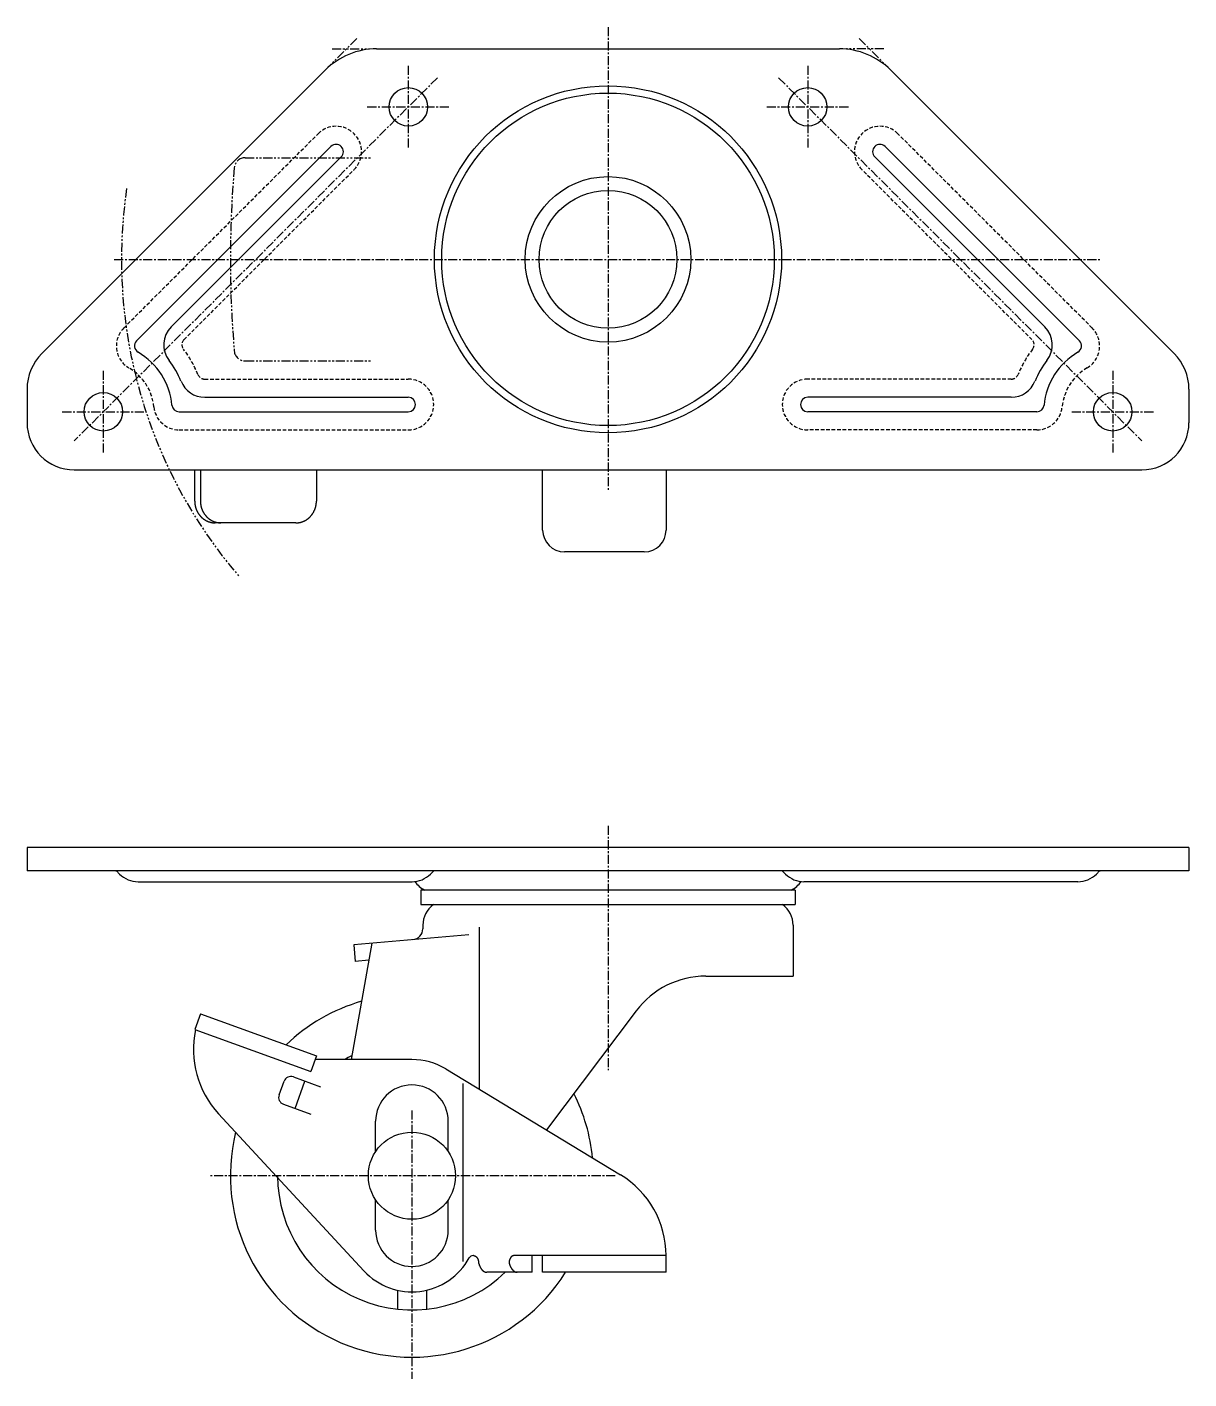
# Model space of a CAD drawing. Extents: x -187 to 80, y -197 to 32.
# Drawn here: x -80 to 80, y -154.2 to 32 of the extents above; entities that cross this region are included whole.
import ezdxf

# ---------------------------------------------------------------- set-up
doc = ezdxf.new("R2010")
doc.units = 0
for name, pattern in [('CENTER', [2, 1.25, -0.25, 0.25, -0.25]), ('DASHED', [0.75, 0.5, -0.25]), ('PHANTOM', [2.5, 1.25, -0.25, 0.25, -0.25, 0.25, -0.25])]:
    doc.linetypes.add(name, pattern=pattern)
doc.layers.get('0').update_dxf_attribs({"linetype": 'CONTINUOUS'})
doc.layers.add('CENTER', color=1, linetype='CENTER')

msp = doc.modelspace()

# ---------------------------------------------------------------- linework, layer by layer
at = {"color": 3, "linetype": 'PHANTOM'}
for p, q in [((-34.59, 30.41), (-38.22, 26.78)), ((34.59, 30.41), (38.22, 26.78)), ((-38, 29), (-32.86, 29)), ((38, 29), (32.86, 29)), ((-49.97, 14), (-32.52, 14)), ((-49.97, -14), (-32.52, -14))]:
    msp.add_line(p, q, dxfattribs=at)
at = {"color": 7, "linetype": 'CONTINUOUS'}
for p, q in [((-31.86, 29), (31.86, 29)), ((-38.93, 26.07), (-77.95, -12.95)), ((38.93, 26.07), (77.95, -12.95)), ((-64.91, -11.23), (-38.15, 15.53)), ((64.91, -11.23), (38.15, 15.53)), ((-60.15, -9.29), (-36.74, 14.12)), ((60.15, -9.29), (36.74, 14.12)), ((-80, -17.9), (-80, -22.5)), ((80, -17.9), (80, -22.5)), ((-55.54, -19), (-27.5, -19)), ((55.54, -19), (27.5, -19)), ((-59.05, -21), (-27.5, -21)), ((59.05, -21), (27.5, -21)), ((-73.5, -29), (73.5, -29)), ((-56.91, -33.3), (-56.91, -29)), ((-56.13, -29), (-56.13, -33.3)), ((-40.15, -29), (-40.15, -33.3)), ((-9, -37.3), (-9, -29)), ((8, -29), (8, -37.3)), ((-42.97, -36.3), (-54.09, -36.3)), ((5, -40.3), (-6, -40.3)), ((80, -81.03), (-80, -81.03)), ((-80, -81.03), (-80, -84.23)), ((80, -81.03), (80, -84.23)), ((80, -84.23), (-80, -84.23)), ((-67.7, -84.23), (-67.26, -84.68)), ((-24, -84.23), (-24.45, -84.68)), ((24, -84.23), (24.45, -84.68)), ((67.7, -84.23), (67.26, -84.68)), ((-64.71, -85.73), (-26.99, -85.73)), ((25.79, -86.89), (-25.79, -86.89)), ((-25.79, -86.89), (-25.79, -88.89)), ((25.79, -86.89), (25.79, -88.89)), ((64.71, -85.73), (26.99, -85.73)), ((-25.79, -88.89), (25.79, -88.89)), ((-19.18, -93.04), (-35, -94.42)), ((-25.5, -91.74), (-25.5, -92.22)), ((-17.76, -91.99), (-17.76, -114.31)), ((25.5, -91.74), (25.5, -98.74)), ((-32.52, -94.21), (-35.35, -110.23)), ((-35, -94.42), (-34.8, -96.71)), ((-32.93, -96.55), (-34.8, -96.71)), ((13.47, -98.74), (25.5, -98.74)), ((-56.13, -103.92), (-56.91, -106.09)), ((-56.13, -103.92), (-40.15, -109.74)), ((3.89, -103.52), (-8.48, -119.93)), ((-56.91, -106.09), (-40.94, -111.9)), ((-40.15, -109.74), (-40.94, -111.9)), ((-27, -110.23), (-40.33, -110.23)), ((-22.34, -111.53), (1.73, -126.11)), ((-45.3, -115.1), (-44.61, -113.22)), ((-43.33, -112.63), (-39.57, -113.99)), ((-43.1, -116.97), (-41.73, -113.21)), ((-20, -113.53), (-20, -138.05)), ((-44.7, -116.38), (-40.94, -117.75)), ((-53.63, -117.69), (-33.61, -139.34)), ((-32, -122.91), (-32, -118.73)), ((-22, -122.91), (-22, -118.73)), ((-32, -133.73), (-32, -129.55)), ((-22, -133.73), (-22, -129.55)), ((-18.54, -137.23), (-18.57, -137.23)), ((8, -137.23), (-12.9, -137.23)), ((-10.45, -139.53), (-10.45, -137.23)), ((-9, -139.53), (-9, -137.23)), ((8, -139.53), (8, -137.23)), ((-10.45, -139.53), (-16.7, -139.53)), ((8, -139.53), (-9, -139.53)), ((-29, -142.01), (-29, -144.62)), ((-25, -142.01), (-25, -144.62))]:
    msp.add_line(p, q, dxfattribs=at)
at = {"color": 3, "linetype": 'DASHED'}
for p, q in [((-66.68, -9.46), (-39.92, 17.3)), ((66.68, -9.46), (39.92, 17.3)), ((-58.38, -11.06), (-34.97, 12.35)), ((58.38, -11.06), (34.97, 12.35)), ((-55.54, -16.5), (-27.5, -16.5)), ((55.54, -16.5), (27.5, -16.5)), ((-59.05, -23.5), (-27.5, -23.5)), ((59.05, -23.5), (27.5, -23.5))]:
    msp.add_line(p, q, dxfattribs=at)
at = {"color": 7, "linetype": 'CONTINUOUS'}
for points in [[(-56.91, -33.3, 0), (-56.91, -33.34, 0), (-56.91, -33.37, 0), (-56.91, -33.41, 0), (-56.91, -33.45, 0), (-56.91, -33.48, 0), (-56.91, -33.52, 0), (-56.9, -33.56, 0), (-56.9, -33.59, 0), (-56.9, -33.63, 0), (-56.89, -33.67, 0), (-56.89, -33.7, 0), (-56.88, -33.74, 0), (-56.88, -33.78, 0), (-56.87, -33.81, 0), (-56.87, -33.85, 0), (-56.86, -33.89, 0), (-56.85, -33.92, 0), (-56.85, -33.96, 0), (-56.84, -33.99, 0), (-56.83, -34.03, 0), (-56.82, -34.06, 0), (-56.81, -34.1, 0), (-56.8, -34.14, 0), (-56.79, -34.17, 0), (-56.78, -34.21, 0), (-56.77, -34.24, 0), (-56.76, -34.28, 0), (-56.75, -34.31, 0), (-56.74, -34.35, 0), (-56.72, -34.38, 0), (-56.71, -34.41, 0), (-56.7, -34.45, 0), (-56.69, -34.48, 0), (-56.67, -34.52, 0), (-56.66, -34.55, 0), (-56.64, -34.58, 0), (-56.63, -34.62, 0), (-56.61, -34.65, 0), (-56.6, -34.68, 0), (-56.58, -34.71, 0), (-56.56, -34.75, 0), (-56.55, -34.78, 0), (-56.53, -34.81, 0), (-56.51, -34.84, 0), (-56.49, -34.87, 0), (-56.48, -34.91, 0), (-56.46, -34.94, 0), (-56.44, -34.97, 0), (-56.42, -35, 0), (-56.4, -35.03, 0), (-56.38, -35.06, 0), (-56.36, -35.09, 0), (-56.34, -35.12, 0), (-56.32, -35.15, 0), (-56.3, -35.17, 0), (-56.27, -35.2, 0), (-56.25, -35.23, 0), (-56.23, -35.26, 0), (-56.21, -35.29, 0), (-56.18, -35.31, 0), (-56.16, -35.34, 0), (-56.14, -35.37, 0), (-56.11, -35.4, 0), (-56.09, -35.42, 0), (-56.06, -35.45, 0), (-56.04, -35.47, 0), (-56.01, -35.5, 0), (-55.99, -35.52, 0), (-55.96, -35.55, 0), (-55.94, -35.57, 0), (-55.91, -35.6, 0), (-55.88, -35.62, 0), (-55.86, -35.64, 0), (-55.83, -35.66, 0), (-55.8, -35.69, 0), (-55.77, -35.71, 0), (-55.75, -35.73, 0), (-55.72, -35.75, 0), (-55.69, -35.77, 0), (-55.66, -35.79, 0), (-55.63, -35.81, 0), (-55.6, -35.83, 0), (-55.57, -35.85, 0), (-55.54, -35.87, 0), (-55.51, -35.89, 0), (-55.48, -35.91, 0), (-55.45, -35.93, 0), (-55.42, -35.95, 0), (-55.39, -35.96, 0), (-55.36, -35.98, 0), (-55.33, -36, 0), (-55.3, -36.01, 0), (-55.27, -36.03, 0), (-55.24, -36.04, 0), (-55.21, -36.06, 0), (-55.17, -36.07, 0), (-55.14, -36.09, 0), (-55.11, -36.1, 0), (-55.08, -36.11, 0), (-55.04, -36.12, 0), (-55.01, -36.14, 0), (-54.98, -36.15, 0), (-54.95, -36.16, 0), (-54.91, -36.17, 0), (-54.88, -36.18, 0), (-54.85, -36.19, 0), (-54.81, -36.2, 0), (-54.78, -36.21, 0), (-54.75, -36.22, 0), (-54.71, -36.23, 0), (-54.68, -36.23, 0), (-54.64, -36.24, 0), (-54.61, -36.25, 0), (-54.58, -36.26, 0), (-54.54, -36.26, 0), (-54.51, -36.27, 0), (-54.47, -36.27, 0), (-54.44, -36.28, 0), (-54.41, -36.28, 0), (-54.37, -36.29, 0), (-54.34, -36.29, 0), (-54.3, -36.29, 0), (-54.27, -36.29, 0), (-54.23, -36.3, 0), (-54.2, -36.3, 0), (-54.16, -36.3, 0), (-54.13, -36.3, 0), (-54.09, -36.3, 0)], [(-56.13, -33.3, 0), (-56.13, -33.34, 0), (-56.13, -33.37, 0), (-56.13, -33.41, 0), (-56.12, -33.45, 0), (-56.12, -33.48, 0), (-56.12, -33.52, 0), (-56.12, -33.56, 0), (-56.11, -33.59, 0), (-56.11, -33.63, 0), (-56.11, -33.67, 0), (-56.1, -33.7, 0), (-56.1, -33.74, 0), (-56.09, -33.78, 0), (-56.09, -33.81, 0), (-56.08, -33.85, 0), (-56.07, -33.89, 0), (-56.07, -33.92, 0), (-56.06, -33.96, 0), (-56.05, -33.99, 0), (-56.04, -34.03, 0), (-56.03, -34.06, 0), (-56.02, -34.1, 0), (-56.02, -34.14, 0), (-56.01, -34.17, 0), (-56, -34.21, 0), (-55.98, -34.24, 0), (-55.97, -34.28, 0), (-55.96, -34.31, 0), (-55.95, -34.35, 0), (-55.94, -34.38, 0), (-55.93, -34.41, 0), (-55.91, -34.45, 0), (-55.9, -34.48, 0), (-55.89, -34.52, 0), (-55.87, -34.55, 0), (-55.86, -34.58, 0), (-55.84, -34.62, 0), (-55.83, -34.65, 0), (-55.81, -34.68, 0), (-55.79, -34.71, 0), (-55.78, -34.75, 0), (-55.76, -34.78, 0), (-55.74, -34.81, 0), (-55.73, -34.84, 0), (-55.71, -34.87, 0), (-55.69, -34.91, 0), (-55.67, -34.94, 0), (-55.65, -34.97, 0), (-55.63, -35, 0), (-55.61, -35.03, 0), (-55.59, -35.06, 0), (-55.57, -35.09, 0), (-55.55, -35.12, 0), (-55.53, -35.15, 0), (-55.51, -35.17, 0), (-55.49, -35.2, 0), (-55.47, -35.23, 0), (-55.44, -35.26, 0), (-55.42, -35.29, 0), (-55.4, -35.31, 0), (-55.37, -35.34, 0), (-55.35, -35.37, 0), (-55.33, -35.4, 0), (-55.3, -35.42, 0), (-55.28, -35.45, 0), (-55.25, -35.47, 0), (-55.23, -35.5, 0), (-55.2, -35.52, 0), (-55.18, -35.55, 0), (-55.15, -35.57, 0), (-55.12, -35.6, 0), (-55.1, -35.62, 0), (-55.07, -35.64, 0), (-55.04, -35.66, 0), (-55.01, -35.69, 0), (-54.99, -35.71, 0), (-54.96, -35.73, 0), (-54.93, -35.75, 0), (-54.9, -35.77, 0), (-54.87, -35.79, 0), (-54.85, -35.81, 0), (-54.82, -35.83, 0), (-54.79, -35.85, 0), (-54.76, -35.87, 0), (-54.73, -35.89, 0), (-54.7, -35.91, 0), (-54.67, -35.93, 0), (-54.64, -35.95, 0), (-54.61, -35.96, 0), (-54.58, -35.98, 0), (-54.54, -36, 0), (-54.51, -36.01, 0), (-54.48, -36.03, 0), (-54.45, -36.04, 0), (-54.42, -36.06, 0), (-54.39, -36.07, 0), (-54.35, -36.09, 0), (-54.32, -36.1, 0), (-54.29, -36.11, 0), (-54.26, -36.12, 0), (-54.23, -36.14, 0), (-54.19, -36.15, 0), (-54.16, -36.16, 0), (-54.13, -36.17, 0), (-54.09, -36.18, 0), (-54.06, -36.19, 0), (-54.03, -36.2, 0), (-53.99, -36.21, 0), (-53.96, -36.22, 0), (-53.93, -36.23, 0), (-53.89, -36.23, 0), (-53.86, -36.24, 0), (-53.82, -36.25, 0), (-53.79, -36.26, 0), (-53.76, -36.26, 0), (-53.72, -36.27, 0), (-53.69, -36.27, 0), (-53.65, -36.28, 0), (-53.62, -36.28, 0), (-53.58, -36.29, 0), (-53.55, -36.29, 0), (-53.52, -36.29, 0), (-53.48, -36.29, 0), (-53.45, -36.3, 0), (-53.41, -36.3, 0), (-53.38, -36.3, 0), (-53.34, -36.3, 0), (-53.31, -36.3, 0)], [(-42.97, -36.3, 0), (-42.94, -36.3, 0), (-42.9, -36.3, 0), (-42.87, -36.3, 0), (-42.83, -36.3, 0), (-42.8, -36.29, 0), (-42.76, -36.29, 0), (-42.73, -36.29, 0), (-42.69, -36.29, 0), (-42.66, -36.28, 0), (-42.63, -36.28, 0), (-42.59, -36.27, 0), (-42.56, -36.27, 0), (-42.52, -36.26, 0), (-42.49, -36.26, 0), (-42.46, -36.25, 0), (-42.42, -36.24, 0), (-42.39, -36.23, 0), (-42.35, -36.23, 0), (-42.32, -36.22, 0), (-42.29, -36.21, 0), (-42.25, -36.2, 0), (-42.22, -36.19, 0), (-42.19, -36.18, 0), (-42.15, -36.17, 0), (-42.12, -36.16, 0), (-42.09, -36.15, 0), (-42.05, -36.14, 0), (-42.02, -36.12, 0), (-41.99, -36.11, 0), (-41.96, -36.1, 0), (-41.92, -36.09, 0), (-41.89, -36.07, 0), (-41.86, -36.06, 0), (-41.83, -36.04, 0), (-41.8, -36.03, 0), (-41.77, -36.01, 0), (-41.73, -36, 0), (-41.7, -35.98, 0), (-41.67, -35.96, 0), (-41.64, -35.95, 0), (-41.61, -35.93, 0), (-41.58, -35.91, 0), (-41.55, -35.89, 0), (-41.52, -35.87, 0), (-41.49, -35.85, 0), (-41.46, -35.83, 0), (-41.43, -35.81, 0), (-41.41, -35.79, 0), (-41.38, -35.77, 0), (-41.35, -35.75, 0), (-41.32, -35.73, 0), (-41.29, -35.71, 0), (-41.26, -35.69, 0), (-41.24, -35.66, 0), (-41.21, -35.64, 0), (-41.18, -35.62, 0), (-41.16, -35.6, 0), (-41.13, -35.57, 0), (-41.1, -35.55, 0), (-41.08, -35.52, 0), (-41.05, -35.5, 0), (-41.03, -35.47, 0), (-41, -35.45, 0), (-40.98, -35.42, 0), (-40.95, -35.4, 0), (-40.93, -35.37, 0), (-40.91, -35.34, 0), (-40.88, -35.31, 0), (-40.86, -35.29, 0), (-40.84, -35.26, 0), (-40.81, -35.23, 0), (-40.79, -35.2, 0), (-40.77, -35.17, 0), (-40.75, -35.15, 0), (-40.73, -35.12, 0), (-40.71, -35.09, 0), (-40.69, -35.06, 0), (-40.67, -35.03, 0), (-40.65, -35, 0), (-40.63, -34.97, 0), (-40.61, -34.94, 0), (-40.59, -34.91, 0), (-40.57, -34.87, 0), (-40.55, -34.84, 0), (-40.54, -34.81, 0), (-40.52, -34.78, 0), (-40.5, -34.75, 0), (-40.49, -34.71, 0), (-40.47, -34.68, 0), (-40.45, -34.65, 0), (-40.44, -34.62, 0), (-40.42, -34.58, 0), (-40.41, -34.55, 0), (-40.39, -34.52, 0), (-40.38, -34.48, 0), (-40.37, -34.45, 0), (-40.35, -34.41, 0), (-40.34, -34.38, 0), (-40.33, -34.35, 0), (-40.32, -34.31, 0), (-40.31, -34.28, 0), (-40.29, -34.24, 0), (-40.28, -34.21, 0), (-40.27, -34.17, 0), (-40.26, -34.14, 0), (-40.25, -34.1, 0), (-40.25, -34.06, 0), (-40.24, -34.03, 0), (-40.23, -33.99, 0), (-40.22, -33.96, 0), (-40.21, -33.92, 0), (-40.21, -33.89, 0), (-40.2, -33.85, 0), (-40.19, -33.81, 0), (-40.19, -33.78, 0), (-40.18, -33.74, 0), (-40.18, -33.7, 0), (-40.17, -33.67, 0), (-40.17, -33.63, 0), (-40.17, -33.59, 0), (-40.16, -33.56, 0), (-40.16, -33.52, 0), (-40.16, -33.48, 0), (-40.16, -33.45, 0), (-40.15, -33.41, 0), (-40.15, -33.37, 0), (-40.15, -33.34, 0), (-40.15, -33.3, 0)], [(-18.54, -137.23, 0), (-18.53, -137.23, 0), (-18.52, -137.23, 0), (-18.52, -137.23, 0), (-18.51, -137.23, 0), (-18.5, -137.23, 0), (-18.49, -137.23, 0), (-18.48, -137.24, 0), (-18.47, -137.24, 0), (-18.46, -137.24, 0), (-18.45, -137.24, 0), (-18.45, -137.24, 0), (-18.44, -137.24, 0), (-18.43, -137.24, 0), (-18.42, -137.25, 0), (-18.41, -137.25, 0), (-18.4, -137.25, 0), (-18.39, -137.25, 0), (-18.39, -137.26, 0), (-18.38, -137.26, 0), (-18.37, -137.26, 0), (-18.36, -137.26, 0), (-18.35, -137.27, 0), (-18.34, -137.27, 0), (-18.33, -137.28, 0), (-18.33, -137.28, 0), (-18.32, -137.28, 0), (-18.31, -137.29, 0), (-18.3, -137.29, 0), (-18.29, -137.29, 0), (-18.28, -137.3, 0), (-18.28, -137.3, 0), (-18.27, -137.31, 0), (-18.26, -137.31, 0), (-18.25, -137.32, 0), (-18.24, -137.32, 0), (-18.24, -137.33, 0), (-18.23, -137.33, 0), (-18.22, -137.34, 0), (-18.21, -137.34, 0), (-18.2, -137.35, 0), (-18.2, -137.35, 0), (-18.19, -137.36, 0), (-18.18, -137.37, 0), (-18.17, -137.37, 0), (-18.17, -137.38, 0), (-18.16, -137.39, 0), (-18.15, -137.39, 0), (-18.14, -137.4, 0), (-18.14, -137.41, 0), (-18.13, -137.41, 0), (-18.12, -137.42, 0), (-18.12, -137.43, 0), (-18.11, -137.44, 0), (-18.1, -137.44, 0), (-18.09, -137.45, 0), (-18.09, -137.46, 0), (-18.08, -137.47, 0), (-18.07, -137.47, 0), (-18.07, -137.48, 0), (-18.06, -137.49, 0), (-18.05, -137.5, 0), (-18.05, -137.51, 0), (-18.04, -137.52, 0), (-18.04, -137.52, 0), (-18.03, -137.53, 0), (-18.02, -137.54, 0), (-18.02, -137.55, 0), (-18.01, -137.56, 0), (-18.01, -137.57, 0), (-18, -137.58, 0), (-17.99, -137.59, 0), (-17.99, -137.6, 0), (-17.98, -137.61, 0), (-17.98, -137.62, 0), (-17.97, -137.63, 0), (-17.97, -137.64, 0), (-17.96, -137.65, 0), (-17.96, -137.66, 0), (-17.95, -137.67, 0), (-17.95, -137.68, 0), (-17.94, -137.69, 0), (-17.94, -137.7, 0), (-17.93, -137.71, 0), (-17.93, -137.72, 0), (-17.92, -137.73, 0), (-17.92, -137.74, 0), (-17.91, -137.75, 0), (-17.91, -137.76, 0), (-17.91, -137.77, 0), (-17.9, -137.78, 0), (-17.9, -137.79, 0), (-17.89, -137.8, 0), (-17.89, -137.81, 0), (-17.89, -137.83, 0), (-17.88, -137.84, 0), (-17.88, -137.85, 0), (-17.88, -137.86, 0), (-17.87, -137.87, 0), (-17.87, -137.88, 0), (-17.87, -137.9, 0), (-17.86, -137.91, 0), (-17.86, -137.92, 0), (-17.86, -137.93, 0), (-17.86, -137.94, 0), (-17.85, -137.95, 0), (-17.85, -137.97, 0), (-17.85, -137.98, 0), (-17.85, -137.99, 0), (-17.84, -138, 0), (-17.84, -138.01, 0), (-17.84, -138.02, 0), (-17.84, -138.04, 0), (-17.84, -138.05, 0), (-17.84, -138.06, 0), (-17.83, -138.07, 0), (-17.83, -138.09, 0), (-17.83, -138.1, 0), (-17.83, -138.11, 0), (-17.83, -138.12, 0), (-17.83, -138.13, 0), (-17.83, -138.15, 0), (-17.83, -138.16, 0), (-17.83, -138.17, 0), (-17.83, -138.18, 0), (-17.83, -138.19, 0), (-17.83, -138.21, 0), (-17.83, -138.22, 0), (-17.83, -138.23, 0)], [(-12.9, -137.23, 0), (-12.91, -137.23, 0), (-12.92, -137.23, 0), (-12.93, -137.23, 0), (-12.94, -137.23, 0), (-12.95, -137.23, 0), (-12.96, -137.23, 0), (-12.97, -137.24, 0), (-12.97, -137.24, 0), (-12.98, -137.24, 0), (-12.99, -137.24, 0), (-13, -137.24, 0), (-13.01, -137.24, 0), (-13.02, -137.24, 0), (-13.03, -137.25, 0), (-13.04, -137.25, 0), (-13.04, -137.25, 0), (-13.05, -137.25, 0), (-13.06, -137.26, 0), (-13.07, -137.26, 0), (-13.08, -137.26, 0), (-13.09, -137.26, 0), (-13.1, -137.27, 0), (-13.1, -137.27, 0), (-13.11, -137.28, 0), (-13.12, -137.28, 0), (-13.13, -137.28, 0), (-13.14, -137.29, 0), (-13.15, -137.29, 0), (-13.15, -137.29, 0), (-13.16, -137.3, 0), (-13.17, -137.3, 0), (-13.18, -137.31, 0), (-13.19, -137.31, 0), (-13.19, -137.32, 0), (-13.2, -137.32, 0), (-13.21, -137.33, 0), (-13.22, -137.33, 0), (-13.23, -137.34, 0), (-13.23, -137.34, 0), (-13.24, -137.35, 0), (-13.25, -137.35, 0), (-13.26, -137.36, 0), (-13.26, -137.37, 0), (-13.27, -137.37, 0), (-13.28, -137.38, 0), (-13.29, -137.39, 0), (-13.29, -137.39, 0), (-13.3, -137.4, 0), (-13.31, -137.41, 0), (-13.32, -137.41, 0), (-13.32, -137.42, 0), (-13.33, -137.43, 0), (-13.34, -137.44, 0), (-13.34, -137.44, 0), (-13.35, -137.45, 0), (-13.36, -137.46, 0), (-13.37, -137.47, 0), (-13.37, -137.47, 0), (-13.38, -137.48, 0), (-13.39, -137.49, 0), (-13.39, -137.5, 0), (-13.4, -137.51, 0), (-13.4, -137.52, 0), (-13.41, -137.52, 0), (-13.42, -137.53, 0), (-13.42, -137.54, 0), (-13.43, -137.55, 0), (-13.44, -137.56, 0), (-13.44, -137.57, 0), (-13.45, -137.58, 0), (-13.45, -137.59, 0), (-13.46, -137.6, 0), (-13.46, -137.61, 0), (-13.47, -137.62, 0), (-13.47, -137.63, 0), (-13.48, -137.64, 0), (-13.48, -137.65, 0), (-13.49, -137.66, 0), (-13.49, -137.67, 0), (-13.5, -137.68, 0), (-13.5, -137.69, 0), (-13.51, -137.7, 0), (-13.51, -137.71, 0), (-13.52, -137.72, 0), (-13.52, -137.73, 0), (-13.53, -137.74, 0), (-13.53, -137.75, 0), (-13.54, -137.76, 0), (-13.54, -137.77, 0), (-13.54, -137.78, 0), (-13.55, -137.79, 0), (-13.55, -137.8, 0), (-13.56, -137.81, 0), (-13.56, -137.83, 0), (-13.56, -137.84, 0), (-13.57, -137.85, 0), (-13.57, -137.86, 0), (-13.57, -137.87, 0), (-13.58, -137.88, 0), (-13.58, -137.9, 0), (-13.58, -137.91, 0), (-13.58, -137.92, 0), (-13.59, -137.93, 0), (-13.59, -137.94, 0), (-13.59, -137.95, 0), (-13.59, -137.97, 0), (-13.6, -137.98, 0), (-13.6, -137.99, 0), (-13.6, -138, 0), (-13.6, -138.01, 0), (-13.61, -138.02, 0), (-13.61, -138.04, 0), (-13.61, -138.05, 0), (-13.61, -138.06, 0), (-13.61, -138.07, 0), (-13.61, -138.09, 0), (-13.61, -138.1, 0), (-13.62, -138.11, 0), (-13.62, -138.12, 0), (-13.62, -138.13, 0), (-13.62, -138.15, 0), (-13.62, -138.16, 0), (-13.62, -138.17, 0), (-13.62, -138.18, 0), (-13.62, -138.19, 0), (-13.62, -138.21, 0), (-13.62, -138.22, 0), (-13.62, -138.23, 0)], [(-17.83, -138.23, 0), (-17.82, -138.25, 0), (-17.82, -138.27, 0), (-17.81, -138.29, 0), (-17.81, -138.3, 0), (-17.8, -138.32, 0), (-17.8, -138.34, 0), (-17.79, -138.36, 0), (-17.78, -138.37, 0), (-17.78, -138.39, 0), (-17.77, -138.41, 0), (-17.77, -138.43, 0), (-17.76, -138.44, 0), (-17.76, -138.46, 0), (-17.75, -138.48, 0), (-17.74, -138.49, 0), (-17.74, -138.51, 0), (-17.73, -138.53, 0), (-17.73, -138.54, 0), (-17.72, -138.56, 0), (-17.71, -138.58, 0), (-17.71, -138.59, 0), (-17.7, -138.61, 0), (-17.69, -138.63, 0), (-17.69, -138.64, 0), (-17.68, -138.66, 0), (-17.67, -138.67, 0), (-17.67, -138.69, 0), (-17.66, -138.7, 0), (-17.65, -138.72, 0), (-17.65, -138.74, 0), (-17.64, -138.75, 0), (-17.63, -138.76, 0), (-17.62, -138.78, 0), (-17.62, -138.79, 0), (-17.61, -138.81, 0), (-17.6, -138.82, 0), (-17.59, -138.84, 0), (-17.59, -138.85, 0), (-17.58, -138.87, 0), (-17.57, -138.88, 0), (-17.56, -138.9, 0), (-17.56, -138.91, 0), (-17.55, -138.92, 0), (-17.54, -138.94, 0), (-17.53, -138.95, 0), (-17.52, -138.96, 0), (-17.52, -138.98, 0), (-17.51, -138.99, 0), (-17.5, -139, 0), (-17.49, -139.01, 0), (-17.48, -139.03, 0), (-17.47, -139.04, 0), (-17.46, -139.05, 0), (-17.46, -139.06, 0), (-17.45, -139.08, 0), (-17.44, -139.09, 0), (-17.43, -139.1, 0), (-17.42, -139.11, 0), (-17.41, -139.12, 0), (-17.4, -139.14, 0), (-17.39, -139.15, 0), (-17.38, -139.16, 0), (-17.38, -139.17, 0), (-17.37, -139.18, 0), (-17.36, -139.19, 0), (-17.35, -139.2, 0), (-17.34, -139.21, 0), (-17.33, -139.22, 0), (-17.32, -139.23, 0), (-17.31, -139.24, 0), (-17.3, -139.25, 0), (-17.29, -139.26, 0), (-17.28, -139.27, 0), (-17.27, -139.28, 0), (-17.26, -139.29, 0), (-17.25, -139.3, 0), (-17.24, -139.31, 0), (-17.23, -139.31, 0), (-17.22, -139.32, 0), (-17.21, -139.33, 0), (-17.2, -139.34, 0), (-17.19, -139.35, 0), (-17.18, -139.35, 0), (-17.17, -139.36, 0), (-17.16, -139.37, 0), (-17.15, -139.38, 0), (-17.14, -139.38, 0), (-17.13, -139.39, 0), (-17.12, -139.4, 0), (-17.11, -139.41, 0), (-17.1, -139.41, 0), (-17.09, -139.42, 0), (-17.08, -139.42, 0), (-17.07, -139.43, 0), (-17.06, -139.44, 0), (-17.05, -139.44, 0), (-17.04, -139.45, 0), (-17.03, -139.45, 0), (-17.02, -139.46, 0), (-17.01, -139.46, 0), (-17, -139.47, 0), (-16.99, -139.47, 0), (-16.98, -139.48, 0), (-16.96, -139.48, 0), (-16.95, -139.49, 0), (-16.94, -139.49, 0), (-16.93, -139.49, 0), (-16.92, -139.5, 0), (-16.91, -139.5, 0), (-16.9, -139.5, 0), (-16.89, -139.51, 0), (-16.88, -139.51, 0), (-16.87, -139.51, 0), (-16.86, -139.51, 0), (-16.85, -139.52, 0), (-16.84, -139.52, 0), (-16.82, -139.52, 0), (-16.81, -139.52, 0), (-16.8, -139.52, 0), (-16.79, -139.53, 0), (-16.78, -139.53, 0), (-16.77, -139.53, 0), (-16.76, -139.53, 0), (-16.75, -139.53, 0), (-16.74, -139.53, 0), (-16.73, -139.53, 0), (-16.72, -139.53, 0), (-16.7, -139.53, 0)], [(-13.62, -138.23, 0), (-13.62, -138.25, 0), (-13.61, -138.27, 0), (-13.61, -138.29, 0), (-13.6, -138.3, 0), (-13.6, -138.32, 0), (-13.59, -138.34, 0), (-13.59, -138.36, 0), (-13.58, -138.37, 0), (-13.57, -138.39, 0), (-13.57, -138.41, 0), (-13.56, -138.43, 0), (-13.56, -138.44, 0), (-13.55, -138.46, 0), (-13.55, -138.48, 0), (-13.54, -138.49, 0), (-13.53, -138.51, 0), (-13.53, -138.53, 0), (-13.52, -138.54, 0), (-13.52, -138.56, 0), (-13.51, -138.58, 0), (-13.5, -138.59, 0), (-13.5, -138.61, 0), (-13.49, -138.63, 0), (-13.48, -138.64, 0), (-13.48, -138.66, 0), (-13.47, -138.67, 0), (-13.46, -138.69, 0), (-13.46, -138.7, 0), (-13.45, -138.72, 0), (-13.44, -138.74, 0), (-13.43, -138.75, 0), (-13.43, -138.76, 0), (-13.42, -138.78, 0), (-13.41, -138.79, 0), (-13.41, -138.81, 0), (-13.4, -138.82, 0), (-13.39, -138.84, 0), (-13.38, -138.85, 0), (-13.37, -138.87, 0), (-13.37, -138.88, 0), (-13.36, -138.9, 0), (-13.35, -138.91, 0), (-13.34, -138.92, 0), (-13.34, -138.94, 0), (-13.33, -138.95, 0), (-13.32, -138.96, 0), (-13.31, -138.98, 0), (-13.3, -138.99, 0), (-13.29, -139, 0), (-13.29, -139.01, 0), (-13.28, -139.03, 0), (-13.27, -139.04, 0), (-13.26, -139.05, 0), (-13.25, -139.06, 0), (-13.24, -139.08, 0), (-13.23, -139.09, 0), (-13.22, -139.1, 0), (-13.22, -139.11, 0), (-13.21, -139.12, 0), (-13.2, -139.14, 0), (-13.19, -139.15, 0), (-13.18, -139.16, 0), (-13.17, -139.17, 0), (-13.16, -139.18, 0), (-13.15, -139.19, 0), (-13.14, -139.2, 0), (-13.13, -139.21, 0), (-13.12, -139.22, 0), (-13.11, -139.23, 0), (-13.11, -139.24, 0), (-13.1, -139.25, 0), (-13.09, -139.26, 0), (-13.08, -139.27, 0), (-13.07, -139.28, 0), (-13.06, -139.29, 0), (-13.05, -139.3, 0), (-13.04, -139.31, 0), (-13.03, -139.31, 0), (-13.02, -139.32, 0), (-13.01, -139.33, 0), (-13, -139.34, 0), (-12.99, -139.35, 0), (-12.98, -139.35, 0), (-12.97, -139.36, 0), (-12.96, -139.37, 0), (-12.95, -139.38, 0), (-12.94, -139.38, 0), (-12.93, -139.39, 0), (-12.92, -139.4, 0), (-12.91, -139.41, 0), (-12.9, -139.41, 0), (-12.89, -139.42, 0), (-12.88, -139.42, 0), (-12.87, -139.43, 0), (-12.85, -139.44, 0), (-12.84, -139.44, 0), (-12.83, -139.45, 0), (-12.82, -139.45, 0), (-12.81, -139.46, 0), (-12.8, -139.46, 0), (-12.79, -139.47, 0), (-12.78, -139.47, 0), (-12.77, -139.48, 0), (-12.76, -139.48, 0), (-12.75, -139.49, 0), (-12.74, -139.49, 0), (-12.73, -139.49, 0), (-12.72, -139.5, 0), (-12.71, -139.5, 0), (-12.7, -139.5, 0), (-12.68, -139.51, 0), (-12.67, -139.51, 0), (-12.66, -139.51, 0), (-12.65, -139.51, 0), (-12.64, -139.52, 0), (-12.63, -139.52, 0), (-12.62, -139.52, 0), (-12.61, -139.52, 0), (-12.6, -139.52, 0), (-12.59, -139.53, 0), (-12.58, -139.53, 0), (-12.57, -139.53, 0), (-12.55, -139.53, 0), (-12.54, -139.53, 0), (-12.53, -139.53, 0), (-12.52, -139.53, 0), (-12.51, -139.53, 0), (-12.5, -139.53, 0)]]:
    msp.add_polyline3d(points, dxfattribs=at)
for centre, radius in [((-27.5, 21), 2.65), ((0, 0), 23.9), ((0, 0), 22.9), ((27.5, 21), 2.65), ((0, 0), 11.4), ((0, 0), 9.5), ((-69.5, -21), 2.65), ((69.5, -21), 2.65), ((-27, -126.23), 6)]:
    msp.add_circle(centre, radius, dxfattribs=at)
for centre, radius, start, end in [((-31.86, 19), 10, 90, 135), ((31.86, 19), 10, 45, 90), ((-37.44, 14.83), 1, 315, 135), ((37.44, 14.83), 1, 45, 225), ((-57.68, -11.77), 3.5, 135, 217.9819), ((57.68, -11.77), 3.5, 322.0181, 45), ((-73, -17.9), 7, 135, 180), ((-64.2, -11.93), 1, 135, 239.7158), ((-69.5, -21), 9.5, 5.465, 59.7158), ((69.5, -21), 9.5, 120.2842, 174.535), ((64.2, -11.93), 1, 300.2842, 45), ((73, -17.9), 7, 0, 45), ((-69.5, -21), 11.5, 21.5102, 37.9819), ((69.5, -21), 11.5, 142.0181, 158.4898), ((-55.54, -15.5), 3.5, 201.5102, 270), ((55.54, -15.5), 3.5, 270, 338.4898), ((-59.05, -20), 1, 185.465, 270), ((-27.5, -20), 1, 270, 90), ((27.5, -20), 1, 90, 270), ((59.05, -20), 1, 270, 354.535), ((-73.5, -22.5), 6.5, 180, 270), ((73.5, -22.5), 6.5, 270, 0), ((-6, -37.3), 3, 180, 270), ((5, -37.3), 3, 270, 0), ((-67.87, -84.63), 0.4, 45, 90), ((-64.71, -82.13), 3.6, 225, 270), ((-26.99, -82.13), 3.6, 270, 315), ((26.99, -82.13), 3.6, 225, 270), ((64.71, -82.13), 3.6, 270, 315), ((67.87, -84.63), 0.4, 90, 135), ((-23.4, -83.33), 4, 216.5187, 242.8732), ((23.4, -83.33), 4, 297.1268, 323.4813), ((-22, -91.74), 3.5, 125.4832, 180), ((22, -91.74), 3.5, 0, 54.5168), ((-27, -92.22), 1.5, 275, 0), ((13.47, -110.74), 12, 90, 143), ((-27, -126.23), 25, 106.1014, 133.8961), ((-44.09, -108.86), 13, 167.8493, 222.7672), ((-27, -126.23), 18.5, 116.4813, 120.1327), ((-27, -119.23), 9, 58.8001, 90), ((-43.67, -113.56), 1, 70, 160), ((-44.36, -115.44), 1, 160, 250), ((-27, -118.73), 5, 0, 180), ((-27, -126.23), 25, 5.6343, 26.8964), ((-27, -126.23), 25, 166.1428, 327.8593), ((-27, -126.23), 18.5, 180, 314.0347), ((-5, -137.23), 13, 0, 58.8001), ((-27, -133.73), 5, 180, 0), ((-27, -133.23), 9, 222.7672, 331.369), ((-18.57, -137.83), 0.6, 90, 151.369)]:
    msp.add_arc(centre, radius, start, end, dxfattribs=at)
at = {"color": 3, "linetype": 'DASHED'}
for centre, radius, start, end in [((-37.44, 14.83), 3.5, 315, 135), ((37.44, 14.83), 3.5, 45, 225), ((-64.2, -11.93), 3.5, 135, 239.7158), ((-57.68, -11.77), 1, 135, 217.9819), ((57.68, -11.77), 1, 322.0181, 45), ((64.2, -11.93), 3.5, 300.2842, 45), ((-69.5, -21), 14, 21.5102, 37.9819), ((69.5, -21), 14, 142.0181, 158.4898), ((-69.5, -21), 7, 5.465, 59.7158), ((-55.54, -15.5), 1, 201.5102, 270), ((-27.5, -20), 3.5, 270, 90), ((27.5, -20), 3.5, 90, 270), ((55.54, -15.5), 1, 270, 338.4898), ((69.5, -21), 7, 120.2842, 174.535), ((-59.05, -20), 3.5, 185.465, 270), ((59.05, -20), 3.5, 270, 354.535)]:
    msp.add_arc(centre, radius, start, end, dxfattribs=at)
at = {"color": 3, "linetype": 'PHANTOM'}
for centre, radius, start, end in [((-49.97, 12.5), 1.5, 90, 175.1714), ((98, 0), 150, 175.1714, 184.8286), ((0, 0), 67, 171.6263, 220.5927), ((-49.97, -12.5), 1.5, 184.8286, 270)]:
    msp.add_arc(centre, radius, start, end, dxfattribs=at)
at = {"layer": 'CENTER', "color": 1, "linetype": 'CENTER'}
for p, q in [((0, 32), (0, -32)), ((0, 32), (0, -32)), ((-27.5, 26.65), (-27.5, 15.35)), ((27.5, 26.65), (27.5, 15.35)), ((-23.5, 25), (-73.5, -25)), ((23.5, 25), (73.5, -25)), ((-33.15, 21), (-21.85, 21)), ((21.85, 21), (33.15, 21)), ((-68, 0), (68, 0)), ((-69.5, -15.35), (-69.5, -26.65)), ((69.5, -15.35), (69.5, -26.65)), ((-75.15, -21), (-63.85, -21)), ((63.85, -21), (75.15, -21)), ((0, -78.03), (0, -111.68)), ((-27, -117.23), (-27, -154.23)), ((1, -126.23), (-55, -126.23))]:
    msp.add_line(p, q, dxfattribs=at)

doc.saveas('drawing.dxf')
